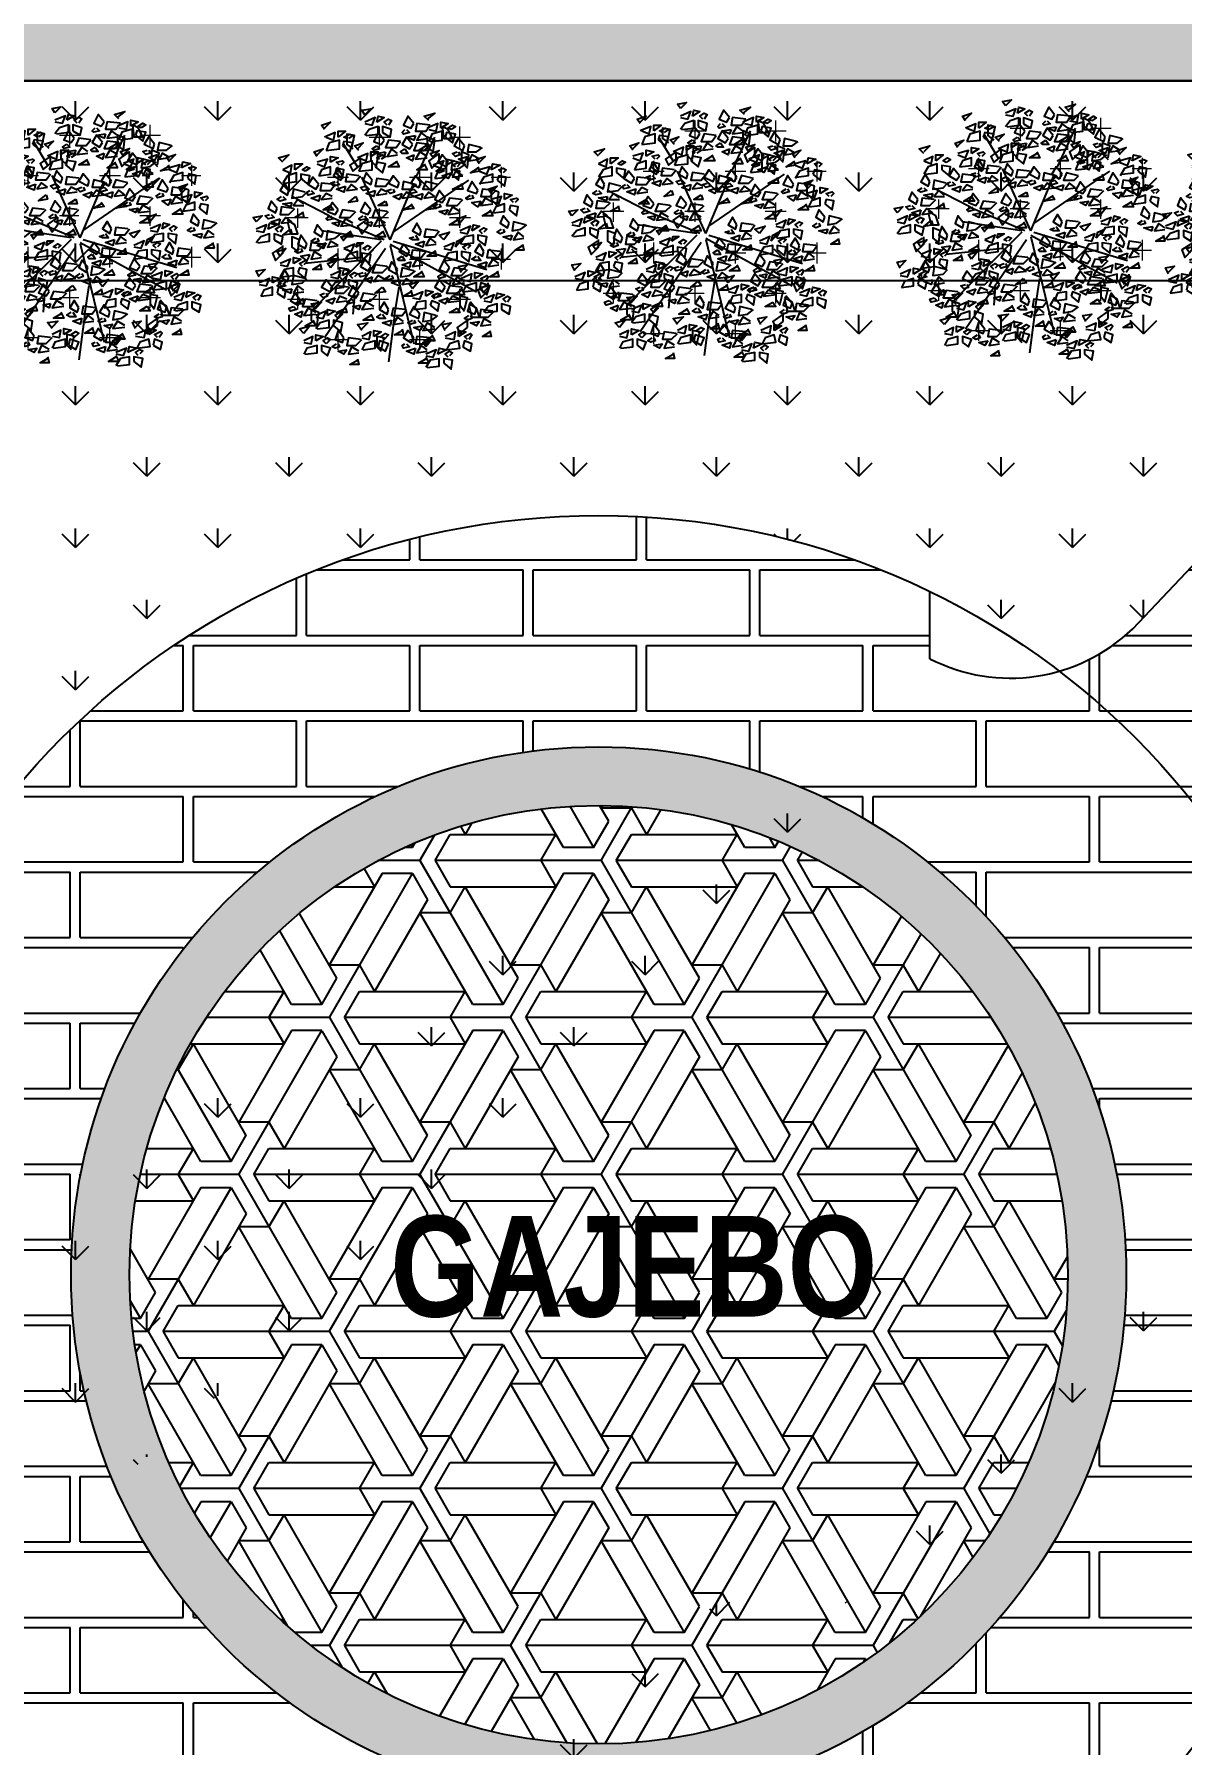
# Model space of a CAD drawing. Header units: inches. Extents: x 218041 to 238734, y -94371 to -86245.
# Drawn here: x 229896 to 229907.39, y -90166.52 to -90149.54 of the extents above; entities that cross this region are included whole.
import ezdxf

# ---------------------------------------------------------------- set-up
doc = ezdxf.new("R2010")
doc.units = ezdxf.units.IN
doc.header["$LTSCALE"] = 0.1
doc.header["$MEASUREMENT"] = 0
doc.header["$PDMODE"] = 35
doc.linetypes.add('DASHED2', pattern=[0.375, 0.25, -0.125])
doc.layers.add('dimension', color=5, linetype='Continuous')
doc.layers.add('TEXT', color=250, linetype='Continuous')
doc.layers.add('my wall', color=7, linetype='Continuous', lineweight=20)
doc.styles.get("Standard").update_dxf_attribs({"font": 'swisscb.ttf'})
doc.dimstyles.get("Standard").update_dxf_attribs({"dimtxt": 7, "dimasz": 7, "dimexe": 7, "dimexo": 7, "dimgap": 2, "dimtad": 0, "dimzin": 0, "dimdsep": 46, "dimlunit": 4, "dimtxsty": 'Standard', "dimblk": 'OBLIQUE', "dimcen": 0.09, "dimclrd": 256, "dimclre": 256, "dimclrt": 256, "dimadec": 1, "dimazin": 0, "dimtfac": 1, "dimtofl": 0, "dimtmove": 0, "dimatfit": 3, "dimldrblk": 'OBLIQUE', "dimfxl": 0, "dimfrac": 1, "dimtolj": 1, "dimtzin": 0, "dimlwd": 0, "dimlwe": 0, "dimarcsym": 0})
pattern_1 = [(0, (-9761.174, 4111.89414), (1.125, 0.75), [2.15, -0.1]), (0, (-9762.299, 4111.99414), (1.125, 0.75), [2.15, -0.1]), (90, (-9761.174, 4111.8941), (-1.125, 0.75), [-0.85, 0.65]), (90, (-9761.274, 4111.8941), (-1.125, 0.75), [-0.85, 0.65])]

# ---------------------------------------------------------------- blocks, each defined once
blk = doc.blocks.new('D')
at = {"color": 82, "linetype": 'Continuous', "lineweight": -2, "true_color": 0x3eb90e}
for p, q in [((-1.8, 11.38), (-1.8, 14.17)), ((8.98, 11.38), (8.98, 14.17)), ((-3.19, 12.77), (-0.6, 12.77)), ((7.58, 12.77), (10.38, 12.77)), ((-8.78, 7.38), (-5.99, 7.38)), ((-7.38, 5.99), (-7.38, 8.78)), ((2.2, 7.38), (4.99, 7.38)), ((3.59, 5.99), (3.59, 8.78)), ((13.17, 7.38), (15.77, 7.38)), ((14.57, 5.99), (14.57, 8.78)), ((-12.77, 0.6), (-12.77, 3.19)), ((-1.8, 0.6), (-1.8, 3.19)), ((8.98, 0.6), (8.98, 3.19)), ((-14.17, 2), (-11.38, 2)), ((-3.19, 2), (-0.6, 2)), ((7.58, 2), (10.38, 2)), ((-7.38, -4.99), (-7.38, -2.2)), ((3.59, -4.99), (3.59, -2.2)), ((14.57, -4.99), (14.57, -2.2)), ((-8.78, -3.59), (-5.99, -3.59)), ((2.2, -3.59), (4.99, -3.59)), ((13.17, -3.59), (15.77, -3.59)), ((-14.17, -8.98), (-11.38, -8.98)), ((-12.77, -10.38), (-12.77, -7.58)), ((-3.19, -8.98), (-0.6, -8.98)), ((-1.8, -10.38), (-1.8, -7.58)), ((7.58, -8.98), (10.38, -8.98)), ((8.98, -10.38), (8.98, -7.58)), ((-7.38, -15.77), (-7.38, -13.17)), ((3.59, -15.77), (3.59, -13.17)), ((-8.78, -14.37), (-5.99, -14.37)), ((2.2, -14.37), (4.99, -14.37))]:
    blk.add_line(p, q, dxfattribs=at)
at = {"color": 2, "linetype": 'Continuous', "lineweight": 25}
blk.add_line((7.38, 13.77), (6.59, 14.17), dxfattribs=at)
at = {"color": 106, "linetype": 'Continuous', "lineweight": 25, "true_color": 0x00721c}
for p, q in [((7.98, 12.57), (7.38, 13.77)), ((13.97, 3.79), (14.17, 5.39)), ((9.98, -12.77), (9.98, -11.58))]:
    blk.add_line(p, q, dxfattribs=at)
at = {"color": 32, "linetype": 'Continuous', "lineweight": 25, "true_color": 0xdd6e00}
for p, q in [((-4.79, 8.78), (-6.59, 11.78)), ((3.19, 7.58), (5.59, 12.77)), ((-0.4, -1), (-4.19, 7.38)), ((0, 0), (10.18, 6.99)), ((-8.58, 2.2), (-13.57, 4.79)), ((-0.4, -1), (2.79, 6.59)), ((-1.6, -1), (-9.58, 0.2)), ((-1.2, -1), (-8.78, 2.2)), ((-1.6, -1.2), (-10.78, -10.38)), ((-1, -2.2), (-9.18, -14.17)), ((-0.4, -1.6), (11.18, -7.98)), ((-0.4, -1.8), (2.79, -14.97)), ((0, -1.2), (12.57, -4.99)), ((-4.19, -3.39), (-11.78, -4.19)), ((0.2, -11.18), (0.8, -7.38)), ((0.2, -11.18), (-0.6, -17.36))]:
    blk.add_line(p, q, dxfattribs=at)
at = {"color": 96, "linetype": 'Continuous', "lineweight": 25, "true_color": 0x007200}
for p, q in [((13.17, 4.39), (13.97, 3.59)), ((-5.19, -8.38), (-5.39, -10.98))]:
    blk.add_line(p, q, dxfattribs=at)
at = {"color": 92, "linetype": 'Continuous', "lineweight": 25, "true_color": 0x00dd00}
for points in [[(-3.79, 15.77), (-4.19, 16.37), (-2.99, 16.57)], [(-1.4, 13.37), (-0.4, 12.77), (-0.2, 13.77), (-1.4, 14.17)], [(2.79, 14.57), (2, 15.57), (1.4, 14.37), (2.4, 13.97)], [(4.99, 14.37), (3.19, 14.57), (2.99, 13.57), (4.39, 13.57)], [(6.39, 13.97), (6.39, 14.77), (7.38, 14.57)], [(-8.98, 10.98), (-7.19, 11.18), (-7.19, 12.37), (-8.58, 11.98)], [(-7.38, 12.77), (-7.38, 13.57), (-6.39, 13.57)], [(-6.79, 11.58), (-5.79, 10.78), (-5.39, 11.98), (-6.59, 12.17)], [(-2.2, 11.58), (-1.8, 11.18), (-2.59, 10.98), (-2.79, 11.18)], [(-1.2, 12.37), (-2, 13.37), (-2.59, 12.17), (-1.6, 11.78)], [(2.59, 11.78), (1.8, 12.77), (1.2, 11.78), (2.2, 11.18)], [(-13.17, 8.38), (-13.17, 9.18), (-12.17, 9.18)], [(-8.38, 9.38), (-8.38, 10.18), (-7.38, 9.98)], [(-4.59, 8.18), (-2.79, 8.38), (-2.79, 9.58), (-4.19, 9.18)], [(-2.99, 10.18), (-2.99, 10.78), (-2, 10.78)], [(-2.4, 8.78), (-1.4, 7.98), (-1, 9.18), (-2.2, 9.38)], [(-1, 10.78), (-1.2, 10.18), (-2.2, 10.58)], [(1.6, 11.18), (2, 10.58), (1.2, 10.58), (1, 10.78)], [(5.39, 8.98), (6.39, 8.58), (6.79, 9.58)], [(7.38, 9.38), (6.59, 10.38), (5.99, 9.38), (7.19, 8.78)], [(13.17, 8.38), (13.37, 9.18), (14.37, 8.98)], [(-14.77, 8.38), (-13.77, 7.98), (-13.57, 8.98)], [(-11.78, 8.18), (-12.17, 8.38), (-11.58, 8.78), (-11.18, 8.58)], [(-2.79, 6.99), (-3.59, 7.98), (-3.99, 6.99), (-2.99, 6.39)], [(3.79, 6.59), (2.99, 7.58), (2.4, 6.59), (3.39, 5.99)], [(-13.97, 5.59), (-14.57, 6.59), (-15.17, 5.59), (-14.17, 4.99)], [(-6.39, 6.19), (-6.59, 5.39), (-7.58, 5.79)], [(-2.4, 5.59), (-2.59, 4.79), (-3.59, 5.19)], [(1.2, 5.19), (0.8, 4.39), (0, 4.79)], [(2.79, 4.79), (1.8, 5.39), (1.2, 4.59)], [(2.79, 5.79), (3.19, 5.39), (2.4, 5.19), (2.2, 5.59)], [(5.99, 6.39), (4.39, 6.79), (3.99, 5.79), (5.39, 5.79)], [(6.99, 4.59), (6.19, 5.59), (5.59, 4.39), (6.59, 3.99)], [(-15.57, 3.19), (-16.37, 4.19), (-16.77, 3.19), (-15.77, 2.59)], [(-13.57, 3.99), (-13.77, 3.39), (-14.77, 3.79)], [(-8.38, 3.59), (-7.98, 2.99), (-9.38, 2.99)], [(-7.38, 2.99), (-8.18, 3.99), (-8.78, 2.79), (-7.78, 2.4)], [(-1, 4.19), (-0.8, 3.59), (-2, 3.59)], [(7.38, 2.99), (6.99, 2.4), (6.19, 2.79)], [(-18.36, 1.4), (-18.76, 2), (-17.56, 2.2)], [(-16.77, 0.4), (-16.57, 1.2), (-15.57, 1)], [(-15.17, 1.8), (-15.37, 1), (-16.37, 1.4)], [(-13.57, 1.4), (-14.37, 2), (-14.97, 1.2)], [(-13.77, 0.4), (-13.57, -0.2), (-14.77, -0.4)], [(-9.38, 0), (-10.18, 1), (-10.58, 0), (-9.58, -0.6)], [(-8.38, 2.2), (-7.98, 1.8), (-8.78, 1.6), (-8.98, 1.8)], [(-7.19, 1.4), (-7.38, 0.8), (-8.18, 1.2)], [(-15.97, -1), (-14.97, -1.6), (-14.77, -0.6), (-15.97, -0.2)], [(-15.17, -3.19), (-15.57, -2.59), (-14.37, -2.2)], [(-11.58, -1.6), (-12.37, -0.4), (-12.77, -1.6), (-11.78, -2.2)], [(-8.98, -1.4), (-9.38, -2.2), (-10.18, -1.8)], [(-7.38, -1.8), (-8.38, -1.2), (-8.78, -2)], [(-6.59, -2.2), (-5.59, -2.59), (-5.19, -1.6)], [(-4.99, -2), (-4.79, -1.4), (-3.99, -1.4)], [(2.2, -2.59), (1.4, -1.6), (0.8, -2.59), (1.8, -3.19)], [(-13.37, -4.19), (-13.37, -3.39), (-12.37, -3.59)], [(-11.18, -2.99), (-11.58, -3.79), (-12.37, -3.19)], [(0.6, -4.99), (-0.2, -3.99), (-0.6, -4.99), (0.4, -5.59)], [(1.2, -3.19), (1.6, -3.79), (0.8, -3.79), (0.6, -3.59)], [(2.4, -3.99), (2.2, -4.79), (1.2, -4.39)], [(4.39, -2.59), (2.59, -2.4), (2.4, -3.39), (3.79, -3.39)], [(7.58, -4.79), (6.79, -3.79), (6.19, -4.99), (7.19, -5.39)], [(-13.97, -5.99), (-14.57, -4.99), (-15.17, -5.99), (-14.17, -6.59)], [(-8.18, -7.38), (-8.98, -6.39), (-9.58, -7.38), (-8.38, -7.98)], [(-6.79, -5.79), (-6.59, -4.99), (-5.59, -5.19)], [(-13.57, -7.58), (-13.77, -8.18), (-14.77, -7.78)], [(-4.59, -8.18), (-5.39, -7.19), (-5.99, -8.38), (-4.99, -8.78)], [(4.39, -8.58), (4.39, -7.78), (5.39, -7.98)], [(3.59, -10.98), (2.79, -9.98), (2.2, -10.98), (3.39, -11.58)], [(-0.2, -11.78), (-0.4, -12.57), (-1.4, -12.17)]]:
    blk.add_lwpolyline(points, close=True, dxfattribs=at)
for points in [[(-9.18, 13.77), (-9.58, 14.37), (-8.38, 14.77), (-9.18, 13.97)], [(-3.59, 12.97), (-2, 13.17), (-2, 14.17), (-3.19, 13.77), (-3.79, 12.97)], [(1.8, 13.77), (2.2, 13.37), (1.4, 13.17), (1.2, 13.37), (1.6, 13.77)], [(4.79, 14.97), (4.19, 15.57), (5.59, 15.97), (4.59, 15.17)], [(4.79, 13.77), (5.79, 13.57), (5.99, 14.57), (4.59, 13.97)], [(-8.98, 12.77), (-7.98, 12.37), (-7.78, 13.37), (-9.18, 12.77)], [(-6.19, 12.57), (-6.59, 12.77), (-5.79, 13.17), (-5.39, 12.97), (-5.99, 12.57)], [(-4.59, 10.98), (-5.19, 11.58), (-3.99, 11.98), (-4.79, 11.18)], [(4.79, 11.78), (3.19, 11.98), (2.79, 10.98), (4.19, 10.98), (4.99, 11.78)], [(4.59, 12.77), (3.79, 13.37), (3.19, 12.37), (4.59, 12.57)], [(4.39, 11.78), (4.79, 10.98), (3.39, 10.98), (4.39, 11.58)], [(4.99, 12.17), (6.59, 12.37), (6.59, 13.57), (5.19, 13.17), (4.79, 12.17)], [(-14.77, 9.38), (-15.37, 9.98), (-13.97, 10.38), (-14.77, 9.58)], [(-10.18, 10.18), (-10.58, 10.78), (-9.38, 11.18), (-10.18, 10.38)], [(-10.18, 9.18), (-9.18, 8.78), (-8.78, 9.78), (-10.18, 9.38)], [(-7.19, 8.98), (-7.58, 9.38), (-6.79, 9.58), (-6.59, 9.38), (-6.99, 8.98)], [(-4.59, 9.98), (-3.59, 9.58), (-3.39, 10.58), (-4.79, 9.98)], [(-1.8, 9.78), (-2.2, 9.98), (-1.4, 10.38), (-1, 10.18), (-1.6, 9.78)], [(0.6, 10.58), (-0.2, 11.18), (-0.8, 10.18), (0.6, 10.38)], [(4.59, 10.18), (3.59, 10.78), (2.99, 9.78), (4.59, 9.98)], [(4.19, 9.18), (4.59, 8.38), (3.19, 8.38), (4.19, 8.98)], [(5.39, 9.98), (4.99, 10.58), (6.19, 10.98), (5.39, 10.18)], [(-14.57, 6.59), (-12.97, 6.79), (-12.97, 7.98), (-14.17, 7.58), (-14.77, 6.59)], [(-4.59, 7.58), (-6.19, 7.78), (-6.39, 6.79), (-4.99, 6.79), (-4.39, 7.58)], [(11.78, 6.59), (13.37, 6.79), (13.37, 7.78), (12.17, 7.38), (11.58, 6.39)], [(-14.77, 4.79), (-14.37, 4.39), (-15.17, 4.19), (-15.57, 4.39), (-14.97, 4.79)], [(-11.78, 5.39), (-13.37, 5.79), (-13.57, 4.59), (-12.17, 4.79), (-11.58, 5.39)], [(-10.98, 5.59), (-10.58, 5.19), (-11.38, 4.99), (-11.58, 5.39), (-11.18, 5.59)], [(-7.58, 6.79), (-7.19, 6.39), (-7.98, 6.19), (-8.38, 6.59), (-7.78, 6.79)], [(-3.59, 6.19), (-3.19, 5.79), (-3.99, 5.59), (-4.39, 5.99), (-3.79, 6.19)], [(-0.8, 5.39), (-1.6, 5.79), (-2.2, 4.99), (-0.8, 5.19)], [(0, 5.79), (0.2, 5.39), (-0.4, 5.19), (-0.8, 5.59), (-0.2, 5.79)], [(10.58, 4.99), (10.78, 4.59), (9.98, 4.39), (9.78, 4.59), (10.38, 4.99)], [(13.57, 5.59), (11.98, 5.79), (11.78, 4.79), (12.97, 4.79), (13.77, 5.59)], [(13.17, 5.19), (12.77, 5.79), (13.97, 6.19), (13.17, 5.39)], [(-16.37, 2.4), (-15.97, 2), (-16.77, 1.8), (-17.16, 2.2), (-16.57, 2.4)], [(-13.37, 3.19), (-14.97, 3.39), (-15.17, 2.4), (-13.97, 2.4), (-13.17, 3.19)], [(-11.98, 3.79), (-12.77, 4.39), (-13.37, 3.59), (-11.98, 3.59)], [(-12.17, 2.79), (-11.98, 2), (-13.17, 2), (-12.17, 2.59)], [(-5.19, 2.79), (-6.79, 2.99), (-7.19, 2), (-5.79, 2), (-4.99, 2.79)], [(-0.8, 2.79), (-2.4, 2.99), (-2.79, 2), (-1.4, 2), (-0.6, 2.79)], [(2.4, 3.79), (2.79, 3.19), (1.4, 2.99), (2.4, 3.59)], [(5.39, 3.79), (5.79, 3.19), (4.39, 2.99), (5.39, 3.59)], [(6.19, 3.79), (6.39, 3.39), (5.59, 3.19), (5.39, 3.39), (5.99, 3.79)], [(-15.37, 0), (-15.77, 0.4), (-15.17, 0.8), (-14.77, 0.6), (-15.17, 0)], [(-5.39, 1.2), (-6.39, 1.8), (-6.99, 0.8), (-5.39, 1)], [(-5.79, 0.2), (-5.39, -0.6), (-6.79, -0.6), (-5.79, 0)], [(-1, 1.2), (-2, 1.8), (-2.59, 0.8), (-1, 1)], [(-1.4, 0.2), (-1, -0.6), (-2.4, -0.6), (-1.4, 0)], [(5.99, 0.2), (4.39, 0.4), (4.19, -0.6), (5.59, -0.6), (6.19, 0.2)], [(-18.16, -1.4), (-16.57, -1.2), (-16.57, -0.2), (-17.76, -0.6), (-18.36, -1.4)], [(-12.37, -2.2), (-12.17, -2.59), (-12.77, -2.79), (-13.17, -2.59), (-12.57, -2.2)], [(-6.59, -1.2), (-6.99, -0.6), (-5.79, -0.2), (-6.59, -1)], [(-3.59, -2.4), (-3.99, -2.2), (-3.39, -1.8), (-2.99, -2), (-3.39, -2.4)], [(-15.17, -4.39), (-14.17, -4.59), (-13.77, -3.59), (-15.17, -4.19)], [(-12.17, -4.59), (-12.57, -4.19), (-11.78, -3.79), (-11.58, -3.99), (-11.98, -4.39)], [(-9.58, -3.19), (-10.58, -2.59), (-10.98, -3.59), (-9.58, -3.39)], [(-9.78, -4.19), (-9.58, -4.99), (-10.78, -4.99), (-9.78, -4.39)], [(-7.58, -2.79), (-7.38, -3.59), (-8.58, -3.59), (-7.58, -2.99)], [(-6.39, -3.99), (-4.79, -3.79), (-4.79, -2.59), (-5.99, -2.99), (-6.59, -3.99)], [(-0.8, -4.59), (-2.4, -4.39), (-2.79, -5.39), (-1.4, -5.39), (-0.6, -4.59)], [(3.99, -4.19), (3.19, -3.59), (2.59, -4.59), (3.99, -4.39)], [(6.99, -3.79), (8.58, -3.59), (8.58, -2.59), (7.38, -2.79), (6.79, -3.79)], [(-17.96, -5.99), (-18.36, -5.19), (-17.16, -4.99), (-17.96, -5.79)], [(-17.96, -6.99), (-16.96, -7.19), (-16.57, -6.19), (-17.96, -6.79)], [(-14.77, -6.79), (-14.37, -7.19), (-15.17, -7.38), (-15.57, -7.19), (-14.97, -6.79)], [(-14.97, -7.19), (-15.37, -6.79), (-14.57, -6.39), (-14.37, -6.59), (-14.77, -7.19)], [(-8.18, -7.58), (-6.59, -7.38), (-6.59, -6.39), (-7.78, -6.79), (-8.38, -7.58)], [(-11.98, -7.78), (-12.77, -7.19), (-13.37, -8.18), (-11.98, -7.98)], [(-12.17, -8.78), (-11.98, -9.58), (-13.17, -9.58), (-12.17, -8.98)], [(-10.18, -9.18), (-11.78, -8.98), (-12.17, -9.98), (-10.78, -9.98), (-9.98, -9.18)], [(-8.98, -8.18), (-8.78, -8.58), (-9.38, -8.78), (-9.78, -8.38), (-9.18, -8.18)], [(-5.99, -7.38), (-7.58, -7.19), (-7.78, -8.18), (-6.59, -8.18), (-5.79, -7.38)], [(-2.4, -8.38), (-3.99, -8.18), (-4.39, -9.18), (-2.99, -9.18), (-2.2, -8.38)], [(-10.38, -10.78), (-11.38, -10.18), (-11.98, -11.18), (-10.38, -10.98)], [(-10.38, -10.38), (-10.98, -9.58), (-9.58, -9.38), (-10.38, -10.18)], [(-10.38, -11.38), (-9.38, -11.58), (-8.98, -10.58), (-10.38, -11.18)], [(-2.99, -10.98), (-2.59, -11.78), (-3.99, -11.78), (-2.99, -11.18)], [(-10.18, -12.97), (-8.58, -12.77), (-8.58, -11.78), (-9.78, -12.17), (-10.38, -12.97)]]:
    blk.add_lwpolyline(points, dxfattribs=at)
at = {"color": 2, "linetype": 'Continuous', "lineweight": 25}
for points in [[(-3.79, 14.57), (-2.79, 14.37), (-2.4, 15.37), (-3.79, 14.77)], [(-0.8, 14.37), (-1.2, 14.77), (-0.6, 15.17), (-0.2, 14.97), (-0.6, 14.37)], [(6.59, 14.17), (6.79, 12.57), (7.98, 12.57)], [(-5.59, 11.18), (-5.19, 12.97), (-6.19, 13.17), (-6.19, 11.78), (-5.39, 11.18)], [(-2.2, 8.98), (-2, 10.58), (-2.99, 10.78), (-2.99, 9.58), (-2.2, 8.78)], [(-0.6, 6.99), (-2.2, 7.19), (-2.4, 6.19), (-1, 6.19), (-0.4, 6.99)], [(-8.18, 4.79), (-8.98, 5.19), (-9.58, 4.39), (-8.18, 4.59)], [(2.99, 6.39), (1.4, 6.79), (1.2, 5.79), (2.4, 5.79), (3.19, 6.39)], [(14.17, 5.39), (13.17, 5.79), (13.17, 4.39)], [(-18.36, 0.2), (-17.36, 0), (-16.96, 1), (-18.36, 0.4)], [(-14.17, 1.4), (-13.77, -0.2), (-12.77, -0.2), (-13.17, 1), (-14.17, 1.6)], [(-7.19, -0.2), (-8.78, 0.2), (-8.98, -1), (-7.78, -0.8), (-6.99, -0.2)], [(-3.79, 2.2), (-3.59, 1.8), (-4.39, 1.6), (-4.59, 1.8), (-3.99, 2.2)], [(-14.97, -2), (-16.17, -2.79), (-15.77, -3.79), (-14.77, -2.79), (-14.77, -1.8)], [(-10.18, -0.8), (-9.98, -1.2), (-10.58, -1.4), (-10.98, -1.2), (-10.38, -0.8)], [(9.18, -1.6), (10.78, -1.4), (10.78, -0.4), (9.58, -0.6), (8.98, -1.6)], [(-8.38, -5.99), (-7.38, -6.19), (-6.99, -5.19), (-8.38, -5.79)], [(-6.39, -6.59), (-5.99, -4.99), (-7.19, -4.79), (-7.19, -5.99), (-6.39, -6.79)], [(-0.2, -5.79), (0, -6.19), (-0.6, -6.39), (-1, -6.19), (-0.4, -5.79)], [(2.79, -5.19), (1.2, -4.79), (1, -5.99), (2.2, -5.79), (2.99, -5.19)], [(-6.19, -8.98), (-7.19, -8.58), (-7.58, -9.38), (-6.19, -9.18)], [(5.59, -8.98), (5.19, -8.58), (5.99, -8.18), (6.19, -8.38), (5.79, -8.78)], [(8.98, -8.58), (8.98, -9.78), (9.58, -10.58)], [(-10.18, -12.37), (-9.98, -10.78), (-10.98, -10.38), (-10.98, -11.78), (-10.18, -12.57)], [(-1.4, -10.98), (-1, -11.58), (-1.8, -11.58), (-2.2, -11.38), (-1.6, -10.98)], [(9.98, -11.78), (8.58, -12.77), (8.98, -13.57), (9.98, -12.77)]]:
    blk.add_lwpolyline(points, dxfattribs=at)
for points in [[(-2.2, 14.77), (-2, 15.57), (-1.2, 15.37)], [(1, 12.17), (-0.6, 12.37), (-1, 11.38), (0.4, 11.38)], [(2.99, 12.97), (2.79, 12.37), (1.8, 12.77)], [(5.39, 10.78), (5.59, 12.37), (4.59, 12.77), (4.59, 11.38)], [(-4.39, 9.98), (-5.79, 8.98), (-5.39, 8.18), (-4.39, 8.98)], [(6.19, 10.58), (4.79, 9.58), (5.19, 8.58), (6.19, 9.58)], [(-12.37, 7.19), (-11.38, 6.39), (-11.18, 7.58), (-12.37, 7.78)], [(-9.98, 6.39), (-10.78, 7.38), (-11.38, 6.39), (-10.38, 5.79)], [(-9.98, 7.58), (-8.38, 7.78), (-8.38, 8.78), (-9.58, 8.38)], [(-6.79, 7.58), (-7.38, 8.58), (-7.98, 7.58), (-6.99, 6.99)], [(-7.78, 7.98), (-6.79, 7.19), (-6.59, 8.38), (-7.58, 8.58)], [(0.8, 6.59), (0, 7.58), (-0.6, 6.59), (0.6, 5.99)], [(5.59, 7.19), (7.19, 7.38), (7.19, 8.58), (5.99, 8.18)], [(7.78, 7.98), (7.38, 7.19), (6.59, 7.58)], [(-9.78, 4.99), (-9.98, 4.19), (-10.98, 4.59)], [(-7.78, 6.39), (-9.58, 6.59), (-9.78, 5.59), (-8.38, 5.59)], [(-4.79, 5.79), (-5.59, 6.39), (-6.19, 5.59)], [(-4.99, 4.79), (-4.79, 4.19), (-5.99, 3.99)], [(5.59, 4.79), (4.79, 5.39), (4.19, 4.59)], [(11.38, 5.59), (10.58, 6.79), (9.98, 5.59), (11.18, 5.19)], [(11.78, 4.19), (11.38, 3.39), (10.58, 3.99)], [(-3.39, 1.8), (-4.79, 0.8), (-4.19, -0.2), (-3.39, 0.8)], [(-2.79, 1.4), (-2.99, 0.8), (-3.79, 1.2)], [(8.98, 1.2), (8.58, 1.8), (9.78, 2.2)], [(-12.77, -2.59), (-12.57, -1), (-13.57, -0.6), (-13.57, -2)], [(8.38, -2), (8.58, -1.2), (9.38, -0.8)], [(-8.38, -4.79), (-8.78, -4.19), (-7.58, -3.79)], [(-12.77, -5.39), (-11.78, -6.19), (-11.58, -4.99), (-12.57, -4.79)], [(-15.57, -8.18), (-14.57, -8.78), (-14.37, -7.78), (-15.37, -7.38)], [(-1.4, -7.38), (-1, -7.98), (-2.4, -8.18)], [(7.38, -8.78), (6.99, -9.58), (6.19, -9.18)], [(-4.39, -9.78), (-4.59, -10.38), (-5.39, -9.98)], [(2.79, -10.38), (4.39, -10.18), (4.39, -9.18), (3.19, -9.38)], [(4.99, -9.78), (5.99, -10.58), (6.19, -9.58), (5.19, -9.18)], [(8.58, -10.18), (8.98, -10.78), (7.58, -10.78)]]:
    blk.add_lwpolyline(points, close=True, dxfattribs=at)
at = {"color": 106, "linetype": 'Continuous', "lineweight": 25, "true_color": 0x00721c}
for points in [[(7.78, 13.77), (7.38, 13.97), (7.98, 14.37), (8.38, 14.17)], [(6.99, 12.77), (7.98, 11.98), (8.38, 13.17), (7.19, 13.37)], [(9.58, 11.58), (8.78, 12.57), (8.18, 11.58), (9.38, 10.98)], [(2.79, 10.38), (2.59, 9.58), (1.8, 9.98)], [(7.19, 8.98), (7.19, 9.78), (8.18, 9.58)], [(9.98, 10.18), (9.58, 9.38), (8.78, 9.78)], [(11.58, 9.78), (10.58, 10.38), (10.18, 9.58)], [(7.78, 7.78), (8.78, 6.99), (8.98, 8.18), (7.98, 8.38)], [(9.38, 7.58), (8.38, 8.18), (7.98, 7.38)], [(13.97, 6.99), (14.97, 6.19), (15.17, 7.38), (14.17, 7.58)], [(14.97, 4.39), (14.97, 5.19), (15.97, 4.99)], [(-2.99, 2.99), (-3.79, 3.99), (-4.39, 2.79), (-3.39, 2.4)], [(15.57, 2.99), (16.57, 2.2), (16.77, 3.39), (15.77, 3.59)], [(3.79, 0.2), (3.19, 1.2), (2.59, 0.2), (3.59, -0.4)], [(6.79, -1), (6.19, -0.4), (7.58, 0)], [(10.58, 0.2), (10.78, 1), (11.58, 0.8)], [(15.57, 1.2), (14.77, 2.2), (14.37, 1.2), (15.37, 0.6)], [(4.19, -1.2), (3.99, -2), (2.99, -1.6)], [(12.17, -2.59), (11.58, -1.6), (10.98, -2.59), (11.98, -3.19)], [(11.38, -1), (12.37, -1.8), (12.57, -0.6), (11.38, -0.4)], [(15.97, -0.4), (15.77, -1), (14.77, -0.6)], [(-2.99, -4.59), (-3.79, -3.59), (-4.39, -4.59), (-3.39, -5.19)], [(12.57, -3.99), (12.37, -4.79), (11.38, -4.39)], [(-16.17, -6.79), (-16.17, -5.99), (-15.17, -6.19)], [(-14.97, -5.99), (-13.37, -5.79), (-13.37, -4.79), (-14.57, -4.99)], [(-2.79, -5.99), (-2.99, -6.79), (-3.79, -6.39)], [(-1, -6.39), (-2, -5.79), (-2.59, -6.59)], [(6.59, -5.59), (6.99, -5.99), (6.19, -6.19), (5.99, -5.99)], [(7.78, -6.39), (7.58, -6.99), (6.79, -6.59)], [(9.38, -7.98), (11.18, -7.78), (11.18, -6.79), (9.78, -7.19)], [(10.98, -6.19), (10.98, -5.39), (11.98, -5.59)], [(11.58, -7.58), (12.57, -8.38), (12.97, -7.19), (11.78, -6.79)], [(13.77, -8.98), (13.97, -8.18), (14.97, -8.38)], [(-0.6, -10.38), (-1.2, -9.38), (-1.8, -10.38), (-0.8, -10.98)], [(11.18, -10.38), (10.38, -9.38), (9.98, -10.58), (10.98, -10.98)], [(14.57, -10.38), (15.57, -10.98), (15.77, -9.98), (14.57, -9.58)], [(-11.98, -13.57), (-12.57, -12.97), (-11.18, -12.57)], [(-7.98, -12.57), (-6.99, -13.37), (-6.79, -12.17), (-7.98, -11.78)], [(-6.59, -14.17), (-7.38, -13.17), (-7.78, -14.37), (-6.79, -14.77)], [(-2.59, -13.97), (-2.59, -13.17), (-1.6, -13.37)], [(-1.2, -14.37), (-1.6, -13.97), (-1, -13.57), (-0.6, -13.77)], [(2.79, -14.17), (2, -13.17), (1.4, -14.17), (2.4, -14.77)], [(3.99, -12.57), (3.59, -13.17), (2.79, -12.77)], [(8.78, -13.97), (8.78, -13.17), (9.78, -13.37)], [(11.58, -11.98), (11.18, -12.57), (10.38, -12.17)], [(-10.38, -14.57), (-10.38, -13.77), (-9.38, -13.97)], [(-9.58, -15.97), (-8.78, -16.57), (-8.38, -15.57), (-9.58, -15.17)], [(-8.98, -14.97), (-9.38, -14.57), (-8.78, -14.17), (-8.38, -14.37)], [(-6.19, -15.77), (-6.59, -16.37), (-7.38, -15.97)], [(-2, -15.37), (-1, -15.97), (-0.6, -14.97), (-1.8, -14.57)], [(2.99, -15.57), (2.79, -16.37), (1.8, -15.97)], [(4.99, -14.17), (3.19, -13.97), (2.99, -14.97), (4.39, -14.97)], [(4.39, -15.37), (3.99, -14.77), (5.19, -14.37)], [(5.99, -16.37), (6.19, -15.57), (7.19, -15.77)], [(7.19, -15.77), (8.98, -15.57), (8.78, -14.57), (7.58, -14.97)], [(9.38, -15.37), (10.38, -15.97), (10.58, -14.97), (9.58, -14.57)], [(6.79, -17.56), (7.78, -18.36), (7.98, -17.16), (6.79, -16.96)]]:
    blk.add_lwpolyline(points, close=True, dxfattribs=at)
for points in [[(11.78, 11.38), (10.18, 11.78), (9.98, 10.78), (11.18, 10.78), (11.98, 11.38)], [(0.4, 9.58), (0.8, 8.78), (-0.6, 8.78), (0.4, 9.38)], [(9.58, 9.18), (7.98, 9.58), (7.78, 8.38), (8.98, 8.58), (9.78, 9.18)], [(8.78, 10.78), (8.98, 10.38), (8.38, 10.18), (7.98, 10.58), (8.58, 10.78)], [(8.38, 8.78), (7.98, 8.98), (8.78, 9.38), (8.98, 9.18), (8.58, 8.78)], [(9.98, 8.78), (10.18, 10.38), (9.18, 10.78), (9.18, 9.38), (9.98, 8.58)], [(11.58, 9.18), (11.18, 9.78), (12.37, 10.18), (11.58, 9.38)], [(11.38, 8.78), (11.58, 8.18), (10.38, 7.98), (11.38, 8.58)], [(11.58, 8.18), (12.57, 7.78), (12.97, 8.78), (11.58, 8.38)], [(16.17, 3.99), (15.77, 4.39), (16.57, 4.59), (16.77, 4.39), (16.37, 3.99)], [(8.98, 2.79), (7.98, 3.39), (7.38, 2.4), (8.98, 2.59)], [(8.58, 1.8), (8.98, 1), (7.58, 1), (8.58, 1.6)], [(11.98, -0.2), (11.58, 0.2), (12.17, 0.6), (12.57, 0.4), (12.17, 0)], [(14.77, 0.4), (14.97, 0), (14.37, -0.2), (13.97, 0), (14.57, 0.4)], [(17.76, 1), (16.17, 1.4), (15.97, 0.2), (17.16, 0.4), (17.96, 1)], [(17.56, -0.6), (16.77, 0), (16.17, -1), (17.56, -0.8)], [(-9.38, -1.6), (-10.98, -1.4), (-11.18, -2.4), (-9.98, -2.4), (-9.18, -1.6)], [(2.99, -0.4), (3.39, -1), (2.59, -1), (2.2, -0.8), (2.79, -0.6)], [(6.79, -2.2), (7.78, -2.4), (8.18, -1.4), (6.79, -2)], [(17.36, -1.6), (17.56, -2.4), (16.37, -2.4), (17.36, -1.8)], [(11.38, -3.19), (11.78, -3.79), (10.98, -3.79), (10.58, -3.59), (11.18, -3.19)], [(14.37, -2.59), (12.77, -2.4), (12.57, -3.39), (13.97, -3.39), (14.57, -2.59)], [(14.17, -4.19), (13.37, -3.59), (12.77, -4.59), (14.17, -4.39)], [(-11.78, -6.19), (-13.37, -5.79), (-13.57, -6.99), (-12.17, -6.79), (-11.58, -6.19)], [(-5.39, -6.19), (-5.79, -5.79), (-5.19, -5.39), (-4.79, -5.59), (-5.19, -5.99)], [(-3.79, -5.39), (-3.59, -5.79), (-4.39, -5.99), (-4.59, -5.59), (-3.99, -5.39)], [(9.58, -6.59), (8.58, -5.99), (7.98, -6.99), (9.58, -6.79)], [(9.38, -6.39), (10.38, -6.59), (10.58, -5.59), (9.18, -6.19)], [(12.77, -6.99), (11.38, -7.78), (11.78, -8.78), (12.77, -7.78), (12.77, -6.79)], [(12.17, -6.59), (11.78, -6.19), (12.57, -5.79), (12.77, -5.99), (12.37, -6.59)], [(13.97, -5.19), (14.17, -5.99), (12.97, -5.99), (13.97, -5.39)], [(9.18, -7.38), (7.58, -7.19), (7.19, -8.18), (8.58, -8.18), (9.38, -7.38)], [(9.18, -7.58), (9.58, -8.38), (8.18, -8.38), (9.18, -7.78)], [(9.58, -10.38), (9.98, -8.78), (8.98, -8.58)], [(12.17, -8.18), (11.78, -7.38), (12.97, -7.19), (12.17, -7.98)], [(12.17, -9.18), (13.17, -9.38), (13.57, -8.38), (12.17, -8.98)], [(15.17, -9.38), (14.77, -8.98), (15.37, -8.58), (15.77, -8.78), (15.37, -9.38)], [(-2.59, -9.98), (-3.59, -9.38), (-4.19, -10.38), (-2.59, -10.18)], [(5.79, -11.18), (4.19, -10.78), (3.99, -11.98), (5.19, -11.78), (5.99, -11.18)], [(10.38, -11.18), (10.58, -11.58), (9.98, -11.78), (9.58, -11.58), (10.18, -11.18)], [(10.18, -9.78), (10.58, -11.38), (11.58, -11.38), (11.18, -10.18), (10.18, -9.58)], [(13.37, -10.58), (11.78, -10.38), (11.58, -11.38), (12.77, -11.38), (13.57, -10.58)], [(12.37, -10.78), (13.97, -10.58), (13.97, -9.58), (12.77, -9.98), (12.17, -10.78)], [(-10.78, -11.78), (-10.38, -12.57), (-11.78, -12.57), (-10.78, -11.98)], [(-4.19, -13.17), (-4.79, -12.37), (-3.39, -12.17), (-4.19, -12.97)], [(-4.19, -14.17), (-3.19, -14.37), (-2.99, -13.37), (-4.19, -13.97)], [(1.2, -12.97), (1.4, -13.77), (0.2, -13.77), (1.2, -13.17)], [(2.79, -11.78), (2.99, -12.17), (2.2, -12.37), (2, -12.17), (2.59, -11.78)], [(5.59, -12.77), (4.59, -12.17), (3.99, -13.17), (5.59, -12.97)], [(6.99, -14.17), (8.18, -14.37), (8.38, -13.37), (6.99, -13.97)], [(9.98, -14.37), (9.58, -13.97), (10.38, -13.57), (10.58, -13.77), (10.18, -14.37)], [(13.17, -12.17), (12.17, -11.58), (11.78, -12.57), (13.17, -12.37)], [(12.97, -13.17), (13.17, -13.97), (11.98, -13.97), (12.97, -13.37)], [(-11.98, -14.77), (-10.98, -14.97), (-10.78, -13.97), (-11.98, -14.57)], [(-11.78, -16.37), (-10.18, -16.17), (-10.18, -15.17), (-11.58, -15.57), (-11.98, -16.37)], [(-7.38, -14.97), (-7.19, -15.37), (-7.78, -15.57), (-8.18, -15.37), (-7.58, -14.97)], [(-4.39, -14.37), (-5.99, -14.17), (-6.19, -15.17), (-4.99, -15.17), (-4.19, -14.37)], [(-4.59, -15.97), (-5.59, -15.37), (-5.99, -16.37), (-4.59, -16.17)], [(-3.99, -15.77), (-2.4, -15.57), (-2.4, -14.57), (-3.79, -14.97), (-4.19, -15.77)], [(-1.6, -15.77), (-1.2, -14.17), (-2.2, -13.97), (-2.2, -15.37), (-1.6, -15.97)], [(1.8, -14.97), (2.2, -15.37), (1.4, -15.57), (1.2, -15.17), (1.6, -14.97)], [(4.59, -15.77), (3.79, -15.17), (3.19, -16.17), (4.59, -15.97)], [(5.19, -13.77), (5.59, -14.57), (4.19, -14.57), (5.19, -13.97)], [(4.39, -16.57), (5.39, -16.77), (5.79, -15.77), (4.39, -16.37)], [(7.38, -16.77), (6.99, -16.37), (7.58, -15.97), (7.98, -16.17), (7.58, -16.57)], [(-4.79, -16.96), (-4.59, -17.76), (-5.79, -17.76), (-4.79, -17.16)], [(4.39, -16.77), (4.79, -17.56), (3.39, -17.56), (4.39, -16.96)], [(4.59, -18.16), (6.19, -17.96), (6.19, -16.96), (4.99, -17.16), (4.39, -18.16)]]:
    blk.add_lwpolyline(points, dxfattribs=at)
at = {"color": 96, "linetype": 'Continuous', "lineweight": 25, "true_color": 0x007200}
for points in [[(6.59, 8.58), (6.79, 8.18), (6.19, 7.98), (5.79, 8.18), (6.39, 8.58)], [(14.57, 7.98), (14.17, 8.38), (14.77, 8.58), (15.17, 8.38), (14.77, 7.98)], [(9.18, 4.39), (7.58, 4.59), (7.19, 3.59), (8.58, 3.59), (9.38, 4.39)], [(9.18, 6.59), (9.38, 5.79), (7.98, 5.79), (9.18, 6.39)], [(13.37, 3.99), (12.37, 4.59), (11.78, 3.59), (13.37, 3.79)], [(13.17, 4.19), (14.17, 3.79), (14.57, 4.79), (13.17, 4.39)], [(12.97, 2.99), (13.37, 2.2), (11.98, 2.2), (12.97, 2.79)], [(8.98, 0), (9.98, -0.2), (10.38, 0.8), (8.98, 0.2)], [(5.79, -1.4), (4.99, -0.8), (4.39, -1.8), (5.79, -1.6)], [(9.78, -2.4), (9.38, -2), (9.98, -1.6), (10.38, -1.8), (9.98, -2.2)], [(5.59, -2.4), (5.79, -3.19), (4.59, -3.19), (5.59, -2.59)], [(9.18, -5.39), (8.78, -4.59), (9.98, -4.39), (9.18, -5.19)], [(3.79, -5.19), (4.19, -5.99), (2.79, -5.99), (3.79, -5.39)], [(9.78, -4.99), (8.18, -4.79), (7.78, -5.79), (9.18, -5.79), (9.98, -4.99)], [(2.4, -7.78), (2.59, -8.58), (1.4, -8.58), (2.4, -7.98)], [(2.59, -8.78), (3.59, -8.98), (3.99, -7.98), (2.59, -8.58)], [(6.19, -8.18), (6.39, -8.58), (5.59, -8.78), (5.39, -8.38), (5.99, -8.18)], [(8.98, -8.98), (7.98, -8.58), (7.38, -9.38), (8.98, -9.18)], [(1.6, -10.38), (0, -10.18), (-0.2, -11.18), (1.2, -11.18), (1.8, -10.38)], [(1.4, -11.98), (0.6, -11.38), (0, -12.37), (1.4, -12.17)], [(6.99, -13.17), (6.59, -12.37), (7.78, -12.17), (6.99, -12.97)]]:
    blk.add_lwpolyline(points, dxfattribs=at)
for points in [[(3.99, 5.19), (3.79, 4.39), (2.79, 4.79)], [(13.37, 2.59), (14.97, 2.79), (14.97, 3.79), (13.77, 3.39)], [(-4.19, -3.39), (-3.19, -4.19), (-2.99, -2.99), (-4.19, -2.79)], [(9.18, -3.19), (10.18, -3.99), (10.38, -2.79), (9.18, -2.59)], [(-5.99, -6.99), (-4.99, -7.78), (-4.79, -6.79), (-5.99, -6.39)], [(1, -6.39), (0.8, -7.19), (-0.2, -6.79)], [(2.59, -6.79), (1.8, -6.19), (1.2, -6.99)], [(2.59, -7.58), (2.2, -6.99), (3.39, -6.59)], [(6.99, -7.38), (6.19, -6.39), (5.59, -7.38), (6.59, -7.98)], [(-17.76, -8.58), (-16.17, -8.38), (-16.17, -7.38), (-17.36, -7.78)], [(-12.37, -9.18), (-13.17, -8.18), (-13.77, -9.18), (-12.77, -9.78)], [(-7.78, -8.78), (-8.18, -9.58), (-8.98, -9.18)], [(-5.59, -8.98), (-5.19, -9.38), (-5.99, -9.58), (-6.19, -9.38)], [(-13.37, -9.98), (-12.97, -10.38), (-13.77, -10.58), (-13.97, -10.18)], [(-12.17, -10.58), (-12.37, -11.38), (-13.17, -10.98)], [(-8.78, -11.18), (-8.78, -10.38), (-7.78, -10.58)], [(-7.38, -11.58), (-7.78, -11.18), (-7.19, -10.78), (-6.79, -10.98)], [(-6.39, -10.18), (-6.19, -10.78), (-7.58, -10.78)]]:
    blk.add_lwpolyline(points, close=True, dxfattribs=at)
blk = doc.blocks.new('_ArchTick')
at = {"color": 0, "linetype": 'ByBlock', "const_width": 0.15}
blk.add_lwpolyline([(-0.5, -0.5), (0.5, 0.5)], dxfattribs=at)
blk = doc.blocks.new('*D702')
at = {"linetype": 'DASHED2', "transparency": 16777216}
for p, q in [((229918.471, -90148.783), (229918.471, -90152.047)), ((229790.643, -90150.063), (229790.643, -90152.047))]:
    blk.add_line(p, q, dxfattribs=at)
at = {"transparency": 16777216}
for p, q in [((229790.631, -90151.985), (229851.897, -90151.985)), ((229918.483, -90151.985), (229857.217, -90151.985))]:
    blk.add_line(p, q, dxfattribs=at)
at = {"layer": 'Defpoints', "color": 0, "lineweight": -3, "transparency": 16777216}
for p in [(229918.471, -90148.72), (229790.643, -90150), (229918.471, -90151.985)]:
    blk.add_point(p, dxfattribs=at)
at = {"transparency": 16777216, "xscale": 0.125, "yscale": 0.125, "zscale": 0.125, "rotation": 180}
blk.add_blockref('_ArchTick', (229790.643, -90151.985), dxfattribs=at)
at = {"transparency": 16777216, "xscale": 0.125, "yscale": 0.125, "zscale": 0.125}
blk.add_blockref('_ArchTick', (229918.471, -90151.985), dxfattribs=at)
at = {"lineweight": -3, "transparency": 16777216, "insert": (229854.557, -90151.985), "char_height": 1.5, "attachment_point": 5}
blk.add_mtext('\\A1;127.83', dxfattribs=at)
blk = doc.blocks.new('*D634')
at = {"linetype": 'DASHED2', "transparency": 16777216}
for p, q in [((229798.159, -90148.783), (229798.159, -90194.146)), ((229918.471, -90148.783), (229918.471, -90194.146))]:
    blk.add_line(p, q, dxfattribs=at)
at = {"transparency": 16777216}
for p, q in [((229798.146, -90194.084), (229848.15, -90194.084)), ((229918.483, -90194.084), (229868.48, -90194.084))]:
    blk.add_line(p, q, dxfattribs=at)
at = {"layer": 'Defpoints', "color": 0, "lineweight": -3, "transparency": 16777216}
for p in [(229798.159, -90148.72), (229918.471, -90148.72), (229918.471, -90194.084)]:
    blk.add_point(p, dxfattribs=at)
at = {"transparency": 16777216, "xscale": 0.125, "yscale": 0.125, "zscale": 0.125, "rotation": 180}
blk.add_blockref('_ArchTick', (229798.159, -90194.084), dxfattribs=at)
at = {"transparency": 16777216, "xscale": 0.125, "yscale": 0.125, "zscale": 0.125}
blk.add_blockref('_ArchTick', (229918.471, -90194.084), dxfattribs=at)
at = {"lineweight": -3, "transparency": 16777216, "insert": (229858.315, -90194.084), "char_height": 6, "attachment_point": 5}
blk.add_mtext('\\A1;120.31', dxfattribs=at)

msp = doc.modelspace()

# ---------------------------------------------------------------- hatches: boundary and pattern name
at = {"lineweight": -3, "true_color": 0xf7f281, "transparency": 33554687}
h = msp.add_hatch(dxfattribs=at)
h.set_pattern_fill('BRICK_UK_HIGH', color=51, scale=0.01, pattern_type=2)
h.set_pattern_definition(pattern_1)
h.paths.add_polyline_path([(229918.471, -90148.72), (229790.643, -90148.72), (229790.643, -90150), (229918.471, -90150)])
h = msp.add_hatch(dxfattribs=at)
h.set_pattern_fill('BRICK_UK_HIGH', color=51, scale=0.01, pattern_type=2)
h.set_pattern_definition(pattern_1)
edge = h.paths.add_edge_path()
edge.add_spline(control_points=[(229893.265, -90169.83), (229893.653, -90169.603), (229894.121, -90169.593), (229894.518, -90169.789)], knot_values=[0, 0, 0, 0, 1, 1, 1, 1], degree=3, periodic=0)
edge.add_spline(control_points=[(229894.518, -90169.789), (229894.915, -90169.985), (229895.193, -90170.362), (229895.252, -90170.81)], knot_values=[0, 0, 0, 0, 1, 1, 1, 1], degree=3, periodic=0)
edge.add_line((229895.252, -90170.81), (229895.63, -90173.272))
edge.add_line((229895.63, -90173.272), (229898.187, -90174.068))
edge.add_line((229898.187, -90174.068), (229897.64, -90170.449))
edge.add_spline(control_points=[(229897.64, -90170.449), (229897.559, -90169.863), (229897.772, -90169.278), (229898.211, -90168.891)], knot_values=[0, 0, 0, 0, 1, 1, 1, 1], degree=3, periodic=0)
edge.add_spline(control_points=[(229898.211, -90168.891), (229898.291, -90168.821), (229898.376, -90168.76), (229898.465, -90168.706)], knot_values=[0.819468, 0.819468, 0.819468, 0.819468, 1, 1, 1, 1], degree=3, periodic=0)
edge.add_arc((229901.602, -90161.853), 7.538, 208.8062, 245.4043, ccw=False)
edge.add_spline(control_points=[(229894.997, -90165.484), (229894.878, -90165.71), (229894.707, -90165.912), (229894.491, -90166.074)], knot_values=[0, 0, 0, 0, 0.35284, 0.35284, 0.35284, 0.35284], degree=3, periodic=0)
edge.add_line((229894.491, -90166.074), (229892.18, -90167.674))
edge.add_line((229892.18, -90167.674), (229889.819, -90169.223))
edge.add_line((229889.819, -90169.223), (229887.431, -90170.72))
edge.add_line((229887.431, -90170.72), (229890.55, -90171.691))
edge.add_line((229890.55, -90171.691), (229893.265, -90169.83))
edge = h.paths.add_edge_path()
edge.add_spline(control_points=[(229908.91, -90160.006), (229909.241, -90159.255), (229910.042, -90158.923), (229910.74, -90159.208)], knot_values=[0, 0, 0, 0, 0.979238, 0.979238, 0.979238, 0.979238], degree=3, periodic=0)
edge.add_line((229910.74, -90159.208), (229917.793, -90161.421))
edge.add_line((229917.793, -90161.421), (229917.941, -90158.933))
edge.add_line((229917.941, -90158.933), (229911.462, -90156.91))
edge.add_spline(control_points=[(229911.462, -90156.91), (229911.046, -90156.776), (229910.716, -90156.445), (229910.583, -90156.022)], knot_values=[0, 0, 0, 0, 1, 1, 1, 1], degree=3, periodic=0)
edge.add_spline(control_points=[(229910.583, -90156.022), (229910.45, -90155.6), (229910.531, -90155.139), (229910.791, -90154.794)], knot_values=[0, 0, 0, 0, 1, 1, 1, 1], degree=3, periodic=0)
edge.add_line((229910.791, -90154.794), (229912.301, -90153.206))
edge.add_line((229912.301, -90153.206), (229913.785, -90151.58))
edge.add_line((229913.785, -90151.58), (229915.179, -90150))
edge.add_line((229915.179, -90150), (229911.85, -90150))
edge.add_line((229911.85, -90150), (229910.275, -90151.812))
edge.add_line((229910.275, -90151.812), (229908.61, -90153.645))
edge.add_line((229908.61, -90153.645), (229906.906, -90155.439))
edge.add_spline(control_points=[(229906.906, -90155.439), (229906.696, -90155.642), (229906.444, -90155.784), (229906.175, -90155.861)], knot_values=[0.609473, 0.609473, 0.609473, 0.609473, 1, 1, 1, 1], degree=3, periodic=0)
edge.add_arc((229901.602, -90161.853), 7.538, 14.1772, 52.6448, ccw=False)
edge = h.paths.add_edge_path()
edge.add_spline(control_points=[(229906.175, -90155.861), (229905.756, -90155.982), (229905.297, -90155.946), (229904.892, -90155.737)], knot_values=[0, 0, 0, 0, 0.609473, 0.609473, 0.609473, 0.609473], degree=3, periodic=0)
edge.add_line((229904.892, -90155.737), (229904.892, -90155.071))
edge.add_arc((229901.602, -90161.853), 7.538, 64.1246, 180)
edge.add_arc((229901.602, -90161.853), 7.538, 180, 198.1629)
edge.add_line((229894.44, -90164.202), (229895.064, -90163.994))
edge.add_spline(control_points=[(229895.064, -90163.994), (229895.077, -90164.034), (229895.092, -90164.079), (229895.111, -90164.123)], knot_values=[0, 0, 0, 0, 1, 1, 1, 1], degree=3, periodic=0)
edge.add_spline(control_points=[(229895.111, -90164.123), (229895.265, -90164.582), (229895.217, -90165.072), (229894.997, -90165.484)], knot_values=[0.35284, 0.35284, 0.35284, 0.35284, 1, 1, 1, 1], degree=3, periodic=0)
edge.add_arc((229901.602, -90161.853), 7.538, 208.8062, 245.4043)
edge.add_spline(control_points=[(229898.465, -90168.706), (229898.869, -90168.464), (229899.36, -90168.396), (229899.822, -90168.527)], knot_values=[0, 0, 0, 0, 0.819468, 0.819468, 0.819468, 0.819468], degree=3, periodic=0)
edge.add_line((229899.822, -90168.527), (229899.822, -90169.177))
edge.add_arc((229901.602, -90161.853), 7.538, 256.3378, 360)
edge.add_arc((229901.602, -90161.853), 7.538, 0, 52.6448)
h.paths.add_polyline_path([(229906.842, -90161.853, -1), (229896.362, -90161.853, -1)], flags=16)
h.paths.add_polyline_path([(229906.261, -90161.853, -1), (229896.943, -90161.853, -1)], flags=0)
h.paths.add_polyline_path([(229899.218, -90162.858), (229903.979, -90162.858), (229903.979, -90160.762), (229899.218, -90160.762)], flags=8)
at = {"lineweight": -3, "transparency": 33554687}
h = msp.add_hatch(dxfattribs=at)
h.set_pattern_fill('GRASS', color=3)
h.set_pattern_definition([(90, (-9761.174, 4111.89414), (-0.707106781, 0.707106781), [0.1875, -1.226713563]), (45, (-9761.174, 4111.8941), (-0.707106781, 0.707106781), [0.1875, -0.8125]), (135, (-9761.174, 4111.8941), (-0.707106781, -0.707106781), [0.1875, -0.8125])])
edge = h.paths.add_edge_path()
edge.add_line((229887.431, -90170.72), (229889.819, -90169.223))
edge.add_line((229889.819, -90169.223), (229892.18, -90167.674))
edge.add_line((229892.18, -90167.674), (229894.491, -90166.074))
edge.add_spline(control_points=[(229894.491, -90166.074), (229894.707, -90165.912), (229894.878, -90165.71), (229894.997, -90165.484)], knot_values=[0, 0, 0, 0, 0.35284, 0.35284, 0.35284, 0.35284], degree=3, periodic=0)
edge.add_arc((229901.602, -90161.853), 7.538, 180, 208.8062, ccw=False)
edge.add_arc((229901.602, -90161.853), 7.538, 52.6448, 180, ccw=False)
edge.add_spline(control_points=[(229906.175, -90155.861), (229906.444, -90155.784), (229906.696, -90155.642), (229906.906, -90155.439)], knot_values=[0.609473, 0.609473, 0.609473, 0.609473, 1, 1, 1, 1], degree=3, periodic=0)
edge.add_line((229906.906, -90155.439), (229908.61, -90153.645))
edge.add_line((229908.61, -90153.645), (229910.275, -90151.812))
edge.add_line((229910.275, -90151.812), (229911.85, -90150))
edge.add_line((229911.85, -90150), (229888.111, -90150))
edge.add_line((229888.111, -90150), (229887.431, -90170.72))
edge = h.paths.add_edge_path()
edge.add_spline(control_points=[(229898.465, -90168.706), (229898.376, -90168.76), (229898.291, -90168.821), (229898.211, -90168.891)], knot_values=[0.819468, 0.819468, 0.819468, 0.819468, 1, 1, 1, 1], degree=3, periodic=0)
edge.add_spline(control_points=[(229898.211, -90168.891), (229897.772, -90169.278), (229897.559, -90169.863), (229897.64, -90170.449)], knot_values=[0, 0, 0, 0, 1, 1, 1, 1], degree=3, periodic=0)
edge.add_line((229897.64, -90170.449), (229898.187, -90174.068))
edge.add_line((229898.187, -90174.068), (229916.701, -90179.83))
edge.add_line((229916.701, -90179.83), (229917.793, -90161.421))
edge.add_line((229917.793, -90161.421), (229910.74, -90159.208))
edge.add_spline(control_points=[(229910.74, -90159.208), (229910.042, -90158.923), (229909.241, -90159.255), (229908.91, -90160.006)], knot_values=[0, 0, 0, 0, 0.979238, 0.979238, 0.979238, 0.979238], degree=3, periodic=0)
edge.add_arc((229901.602, -90161.853), 7.538, 0, 14.1772, ccw=False)
edge.add_arc((229901.602, -90161.853), 7.538, -114.5957, 0, ccw=False)
edge = h.paths.add_edge_path()
edge.add_line((229917.941, -90158.933), (229918.471, -90150))
edge.add_line((229918.471, -90150), (229915.179, -90150))
edge.add_line((229915.179, -90150), (229913.785, -90151.58))
edge.add_line((229913.785, -90151.58), (229912.301, -90153.206))
edge.add_line((229912.301, -90153.206), (229910.791, -90154.794))
edge.add_spline(control_points=[(229910.791, -90154.794), (229910.531, -90155.139), (229910.45, -90155.6), (229910.583, -90156.022)], knot_values=[0, 0, 0, 0, 1, 1, 1, 1], degree=3, periodic=0)
edge.add_spline(control_points=[(229910.583, -90156.022), (229910.716, -90156.445), (229911.046, -90156.776), (229911.462, -90156.91)], knot_values=[0, 0, 0, 0, 1, 1, 1, 1], degree=3, periodic=0)
edge.add_line((229911.462, -90156.91), (229917.941, -90158.933))
at = {"lineweight": -3, "true_color": 0x636466, "transparency": 33554687}
h = msp.add_hatch(color=251, dxfattribs=at)
h.dxf.hatch_style = 1
h.paths.add_polyline_path([(229906.842, -90161.853, 1), (229896.362, -90161.853, 1)])
h.paths.add_polyline_path([(229906.261, -90161.853, 1), (229896.943, -90161.853, 1)], flags=16)
h.paths.add_polyline_path([(229899.218, -90162.858), (229903.979, -90162.858), (229903.979, -90160.762), (229899.218, -90160.762)], flags=8)
at = {"lineweight": -3, "transparency": 33554687}
h = msp.add_hatch(dxfattribs=at)
h.set_pattern_fill('ESCHER', color=3, scale=1.5)
h.set_pattern_definition([(60, (-9761.174, 4111.8941), (-1.799999999, -4e-10), [1.65, -0.15]), (180, (-9761.174, 4111.8941), (0.9, -1.558845726), [1.65, -0.15]), (300, (-9761.174, 4111.8941), (1.799999999, -4e-10), [1.65, -0.15]), (60, (-9761.024, 4111.8941), (-1.799999999, -4e-10), [0.3, -1.5]), (300, (-9761.024, 4111.8941), (1.799999999, -4e-10), [0.3, -1.5]), (60, (-9761.249, 4112.024), (-1.799999999, -4e-10), [0.3, -1.5]), (180, (-9761.249, 4112.024), (0.9, -1.558845726), [0.3, -1.5]), (300, (-9761.249, 4111.7642), (1.799999999, -4e-10), [0.3, -1.5]), (180, (-9761.249, 4111.7642), (0.9, -1.558845726), [0.3, -1.5]), (60, (-9761.774, 4111.8941), (-1.799999999, -4e-10), [0.3, -1.5]), (300, (-9761.774, 4111.8941), (1.799999999, -4e-10), [0.3, -1.5]), (60, (-9760.874, 4111.3745), (-1.799999999, -4e-10), [0.3, -1.5]), (180, (-9760.874, 4111.3745), (0.9, -1.558845726), [0.3, -1.5]), (300, (-9760.874, 4112.4138), (1.799999999, -4e-10), [0.3, -1.5]), (180, (-9760.874, 4112.4138), (0.9, -1.558845726), [0.3, -1.5]), (0, (-9760.874, 4112.154), (-0.9, 1.558845726), [1.05, -0.75]), (0, (-9760.874, 4111.6343), (-0.9, 1.558845726), [1.05, -0.75]), (120, (-9761.099, 4112.2839), (-1.799999999, 4e-10), [1.05, -0.75]), (120, (-9761.549, 4112.024), (-1.799999999, 4e-10), [1.05, -0.75]), (240, (-9761.549, 4111.7642), (0.899999999, -1.558845726), [1.05, -0.75]), (240, (-9761.099, 4111.5044), (0.899999999, -1.558845726), [1.05, -0.75])])
h.paths.add_polyline_path([(229906.261, -90161.853, 1), (229896.943, -90161.853, 1)])

# ---------------------------------------------------------------- linework, layer by layer
at = {"lineweight": -3}
msp.add_line((229904.892, -90155.737), (229904.892, -90155.071), dxfattribs=at)
at = {"color": 251, "linetype": 'Continuous', "lineweight": 25, "true_color": 0x545454}
msp.add_lwpolyline([(229906.906, -90155.439), (229908.61, -90153.645), (229910.275, -90151.812), (229911.901, -90149.941)], dxfattribs=at)
at = {"color": 3, "lineweight": 60}
for centre, radius in [((229596.419, -90154.183), 3908.956), ((229959.344, -90375.999), 597.534)]:
    msp.add_circle(centre, radius, dxfattribs=at)
for radius in [7.538, 5.24, 4.659]:
    msp.add_circle((229901.602, -90161.853), radius)
at = {"color": 251, "linetype": 'Continuous', "lineweight": 25, "true_color": 0x545454}
msp.add_open_spline([(229904.892, -90155.737), (229905.557, -90156.08), (229906.367, -90155.957), (229906.906, -90155.439)], degree=3, dxfattribs=at)
at = {"layer": 'dimension', "color": 18, "lineweight": 30, "true_color": 0x000000}
msp.add_line((229790.643, -90150), (229918.471, -90150), dxfattribs=at)

# ---------------------------------------------------------------- block references
at = {"layer": 'my wall', "linetype": 'Continuous', "xscale": 0.07402171184463656, "yscale": 0.07402171184463656, "zscale": 0.07402171184463656}
for p in [(229896.483, -90151.485), (229902.695, -90151.443), (229905.924, -90151.415), (229908.591, -90151.472), (229899.56, -90151.503)]:
    msp.add_blockref('D', p, dxfattribs=at)

# ---------------------------------------------------------------- texts
at = {"layer": 'TEXT', "color": 18, "true_color": 0x000000, "insert": (229899.533, -90161.269), "char_height": 1, "attachment_point": 1}
msp.add_mtext_dynamic_manual_height_columns('GAJEBO', width=22.20459, gutter_width=0.0124, heights=[0], dxfattribs=at)

# ---------------------------------------------------------------- dimensions: what is measured, and where the dimension line sits
at = {"lineweight": -3}
for base, p1, override, picture, middle in [((229918.471, -90151.985), (229790.643, -90150), {"dimscale": 0.25, "dimtxt": 6, "dimasz": 0.5, "dimexe": 0.25, "dimexo": 0.25, "dimgap": 0, "dimlunit": 2, "dimblk": 'ArchTick', "dimcen": 0.04, "dimdle": 0.05, "dimfxl": 0.18, "dimlwd": 65535, "dimlwe": 65535}, '*D702', (229854.557, -90151.985)), ((229918.471, -90194.084), (229798.159, -90148.72), {"dimscale": 0.25, "dimtxt": 24, "dimasz": 0.5, "dimexe": 0.25, "dimexo": 0.25, "dimgap": 0, "dimlunit": 2, "dimblk": 'ArchTick', "dimcen": 0.04, "dimdle": 0.05, "dimfxl": 0.18, "dimlwd": 65535, "dimlwe": 65535}, '*D634', (229858.315, -90194.084))]:
    dim = msp.add_linear_dim(base=base, p1=p1, p2=(229918.471, -90148.72), dimstyle='Standard', override=override, dxfattribs=at)
    dim.commit()
    dim.dimension.update_dxf_attribs({"geometry": picture, "text_midpoint": middle})

doc.saveas('drawing.dxf')
